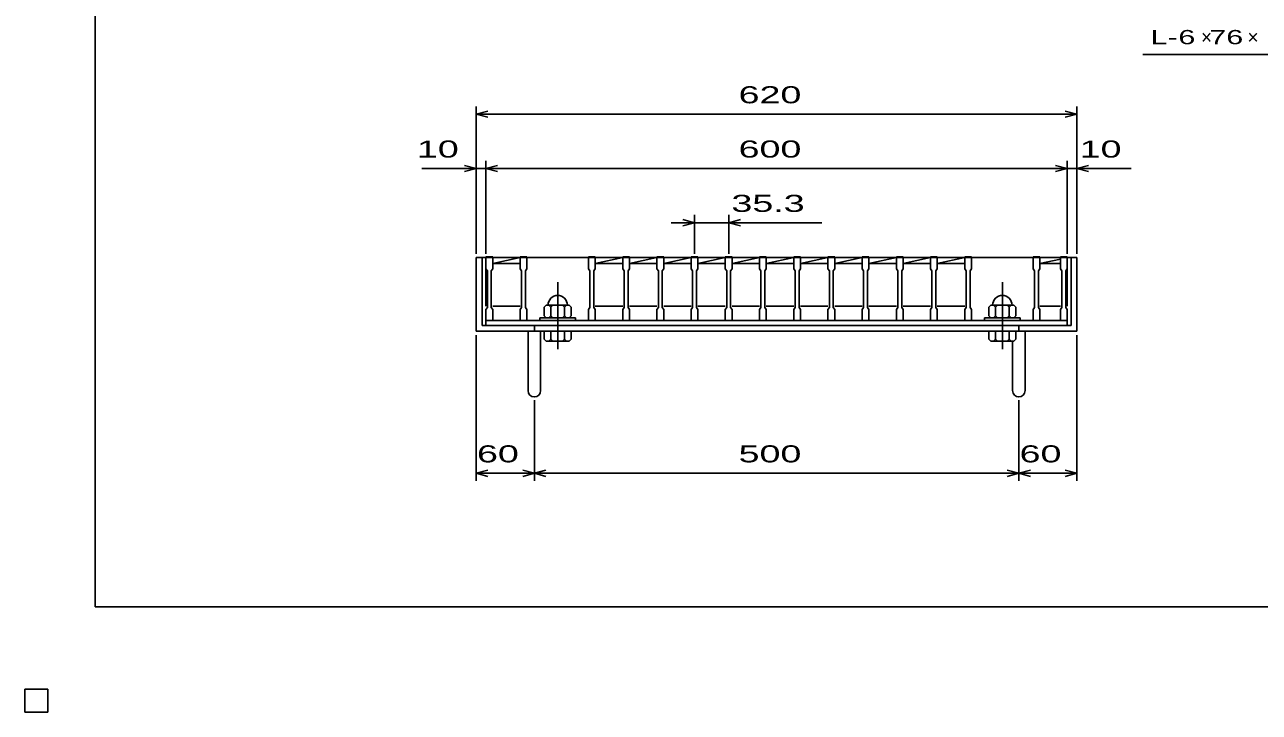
# Model space of a CAD drawing. Units: millimetres, scale not verified. Extents: x -1456 to 1385, y -1026 to 843.
# Drawn here: x -1456 to -182, y -1026 to -317 of the extents above; entities that cross this region are included whole.
import ezdxf
from ezdxf.enums import TextEntityAlignment as Align

# ---------------------------------------------------------------- set-up
doc = ezdxf.new("R2010")
doc.units = ezdxf.units.MM
doc.header["$LTSCALE"] = 8
doc.linetypes.add('CHAIN', pattern=[18.5, 12, -1.5, 3.5, -1.5])
for name, color, linetype, lineweight in [('0_2', 150, 'Continuous', 25), ('16', 3, 'Continuous', 25), ('19', 6, 'Continuous', 25), ('22', 4, 'Continuous', 25)]:
    doc.layers.add(name, color=color, linetype=linetype, lineweight=lineweight)
doc.styles.add('ベクトル', font='')
doc.styles.get('ベクトル').set_extended_font_data('ベクトル')

msp = doc.modelspace()

# ---------------------------------------------------------------- linework, layer by layer
at = {"layer": '0_2'}
for p, q in [((-1383.2, -917.2), (-1383.2, 842.8)), ((1384.8, -917.2), (-1383.2, -917.2))]:
    msp.add_line(p, q, dxfattribs=at)
at = {"layer": '16'}
for p, q in [((-980, -557), (-980, -556.3)), ((-980, -556.3), (-973, -556.3)), ((-980, -557), (-980, -568.5)), ((-973, -557), (-980, -557)), ((-980, -557), (-980, -607)), ((-973, -556.3), (-973, -557)), ((-973, -568.5), (-973, -557)), ((-973, -557), (-944.7, -557)), ((-973, -563), (-944.7, -557)), ((-944.7, -557), (-944.7, -556.3)), ((-944.7, -556.3), (-937.7, -556.3)), ((-944.7, -557), (-944.7, -568.5)), ((-937.7, -557), (-944.7, -557)), ((-937.7, -556.3), (-937.7, -557)), ((-937.7, -568.5), (-937.7, -557)), ((-937.7, -557), (-874.1, -557)), ((-874.1, -557), (-874.1, -556.3)), ((-874.1, -556.3), (-867.1, -556.3)), ((-874.1, -557), (-874.1, -568.5)), ((-867.1, -557), (-874.1, -557)), ((-867.1, -556.3), (-867.1, -557)), ((-867.1, -568.5), (-867.1, -557)), ((-867.1, -557), (-838.8, -557)), ((-867.1, -563), (-838.8, -557)), ((-838.8, -557), (-838.8, -556.3)), ((-838.8, -556.3), (-831.8, -556.3)), ((-838.8, -557), (-838.8, -568.5)), ((-831.8, -557), (-838.8, -557)), ((-831.8, -556.3), (-831.8, -557)), ((-831.8, -568.5), (-831.8, -557)), ((-831.8, -557), (-803.5, -557)), ((-831.8, -563), (-803.5, -557)), ((-803.5, -557), (-803.5, -556.3)), ((-803.5, -556.3), (-796.5, -556.3)), ((-803.5, -557), (-803.5, -568.5)), ((-796.5, -557), (-803.5, -557)), ((-796.5, -556.3), (-796.5, -557)), ((-796.5, -568.5), (-796.5, -557)), ((-796.5, -557), (-768.2, -557)), ((-796.5, -563), (-768.2, -557)), ((-768.2, -557), (-768.2, -556.3)), ((-768.2, -556.3), (-761.2, -556.3)), ((-768.2, -557), (-768.2, -568.5)), ((-761.2, -557), (-768.2, -557)), ((-761.2, -556.3), (-761.2, -557)), ((-761.2, -568.5), (-761.2, -557)), ((-761.2, -557), (-732.9, -557)), ((-761.2, -563), (-732.9, -557)), ((-732.9, -557), (-732.9, -556.3)), ((-732.9, -556.3), (-725.9, -556.3)), ((-732.9, -557), (-732.9, -568.5)), ((-725.9, -557), (-732.9, -557)), ((-725.9, -556.3), (-725.9, -557)), ((-725.9, -568.5), (-725.9, -557)), ((-725.9, -557), (-697.6, -557)), ((-725.9, -563), (-697.6, -557)), ((-697.6, -557), (-697.6, -556.3)), ((-697.6, -556.3), (-690.6, -556.3)), ((-697.6, -557), (-697.6, -568.5)), ((-690.6, -557), (-697.6, -557)), ((-690.6, -556.3), (-690.6, -557)), ((-690.6, -568.5), (-690.6, -557)), ((-690.6, -557), (-662.3, -557)), ((-690.6, -563), (-662.3, -557)), ((-662.3, -557), (-662.3, -556.3)), ((-662.3, -556.3), (-655.3, -556.3)), ((-662.3, -557), (-662.3, -568.5)), ((-655.3, -557), (-662.3, -557)), ((-655.3, -556.3), (-655.3, -557)), ((-655.3, -568.5), (-655.3, -557)), ((-655.3, -557), (-627, -557)), ((-655.3, -563), (-627, -557)), ((-627, -557), (-627, -556.3)), ((-627, -556.3), (-620, -556.3)), ((-627, -557), (-627, -568.5)), ((-620, -557), (-627, -557)), ((-620, -556.3), (-620, -557)), ((-620, -568.5), (-620, -557)), ((-620, -557), (-591.7, -557)), ((-620, -563), (-591.7, -557)), ((-591.7, -557), (-591.7, -556.3)), ((-591.7, -556.3), (-584.7, -556.3)), ((-591.7, -557), (-591.7, -568.5)), ((-584.7, -557), (-591.7, -557)), ((-584.7, -556.3), (-584.7, -557)), ((-584.7, -568.5), (-584.7, -557)), ((-584.7, -557), (-556.4, -557)), ((-584.7, -563), (-556.4, -557)), ((-556.4, -557), (-556.4, -556.3)), ((-556.4, -556.3), (-549.4, -556.3)), ((-556.4, -557), (-556.4, -568.5)), ((-549.4, -557), (-556.4, -557)), ((-549.4, -556.3), (-549.4, -557)), ((-549.4, -568.5), (-549.4, -557)), ((-549.4, -557), (-521.1, -557)), ((-549.4, -563), (-521.1, -557)), ((-521.1, -557), (-521.1, -556.3)), ((-521.1, -556.3), (-514.1, -556.3)), ((-521.1, -557), (-521.1, -568.5)), ((-514.1, -557), (-521.1, -557)), ((-514.1, -556.3), (-514.1, -557)), ((-514.1, -568.5), (-514.1, -557)), ((-514.1, -557), (-485.8, -557)), ((-514.1, -563), (-485.8, -557)), ((-485.8, -557), (-485.8, -556.3)), ((-485.8, -556.3), (-478.8, -556.3)), ((-485.8, -557), (-485.8, -568.5)), ((-478.8, -557), (-485.8, -557)), ((-478.8, -556.3), (-478.8, -557)), ((-478.8, -568.5), (-478.8, -557)), ((-478.8, -557), (-415.2, -557)), ((-415.2, -557), (-415.2, -556.3)), ((-415.2, -556.3), (-408.2, -556.3)), ((-415.2, -557), (-415.2, -568.5)), ((-408.2, -557), (-415.2, -557)), ((-408.2, -556.3), (-408.2, -557)), ((-408.2, -568.5), (-408.2, -557)), ((-408.2, -557), (-387, -557)), ((-408.2, -563), (-387, -558.505)), ((-387, -557), (-387, -556.3)), ((-387, -556.3), (-380, -556.3)), ((-387, -557), (-387, -568.5)), ((-380, -557), (-387, -557)), ((-380, -556.3), (-380, -557)), ((-380, -568.5), (-380, -557)), ((-380, -607), (-380, -557)), ((-980, -568.5), (-978.5, -570.5)), ((-978.5, -570.5), (-978.5, -608.5)), ((-974.5, -570.5), (-973, -568.5)), ((-974.5, -608.5), (-974.5, -570.5)), ((-973, -563), (-944.7, -563)), ((-944.7, -568.5), (-943.2, -570.5)), ((-943.2, -570.5), (-943.2, -608.5)), ((-939.2, -570.5), (-937.7, -568.5)), ((-939.2, -608.5), (-939.2, -570.5)), ((-874.1, -568.5), (-872.6, -570.5)), ((-872.6, -570.5), (-872.6, -608.5)), ((-868.6, -570.5), (-867.1, -568.5)), ((-868.6, -608.5), (-868.6, -570.5)), ((-867.1, -563), (-838.8, -563)), ((-838.8, -568.5), (-837.3, -570.5)), ((-837.3, -570.5), (-837.3, -608.5)), ((-833.3, -570.5), (-831.8, -568.5)), ((-833.3, -608.5), (-833.3, -570.5)), ((-831.8, -563), (-803.5, -563)), ((-803.5, -568.5), (-802, -570.5)), ((-802, -570.5), (-802, -608.5)), ((-798, -570.5), (-796.5, -568.5)), ((-798, -608.5), (-798, -570.5)), ((-796.5, -563), (-768.2, -563)), ((-768.2, -568.5), (-766.7, -570.5)), ((-766.7, -570.5), (-766.7, -608.5)), ((-762.7, -570.5), (-761.2, -568.5)), ((-762.7, -608.5), (-762.7, -570.5)), ((-761.2, -563), (-732.9, -563)), ((-732.9, -568.5), (-731.4, -570.5)), ((-731.4, -570.5), (-731.4, -608.5)), ((-727.4, -570.5), (-725.9, -568.5)), ((-727.4, -608.5), (-727.4, -570.5)), ((-725.9, -563), (-697.6, -563)), ((-697.6, -568.5), (-696.1, -570.5)), ((-696.1, -570.5), (-696.1, -608.5)), ((-692.1, -570.5), (-690.6, -568.5)), ((-692.1, -608.5), (-692.1, -570.5)), ((-690.6, -563), (-662.3, -563)), ((-662.3, -568.5), (-660.8, -570.5)), ((-660.8, -570.5), (-660.8, -608.5)), ((-656.8, -570.5), (-655.3, -568.5)), ((-656.8, -608.5), (-656.8, -570.5)), ((-655.3, -563), (-627, -563)), ((-627, -568.5), (-625.5, -570.5)), ((-625.5, -570.5), (-625.5, -608.5)), ((-621.5, -570.5), (-620, -568.5)), ((-621.5, -608.5), (-621.5, -570.5)), ((-620, -563), (-591.7, -563)), ((-591.7, -568.5), (-590.2, -570.5)), ((-590.2, -570.5), (-590.2, -608.5)), ((-586.2, -570.5), (-584.7, -568.5)), ((-586.2, -608.5), (-586.2, -570.5)), ((-584.7, -563), (-556.4, -563)), ((-556.4, -568.5), (-554.9, -570.5)), ((-554.9, -570.5), (-554.9, -608.5)), ((-550.9, -570.5), (-549.4, -568.5)), ((-550.9, -608.5), (-550.9, -570.5)), ((-549.4, -563), (-521.1, -563)), ((-521.1, -568.5), (-519.6, -570.5)), ((-519.6, -570.5), (-519.6, -608.5)), ((-515.6, -570.5), (-514.1, -568.5)), ((-515.6, -608.5), (-515.6, -570.5)), ((-514.1, -563), (-485.8, -563)), ((-485.8, -568.5), (-484.3, -570.5)), ((-484.3, -570.5), (-484.3, -608.5)), ((-480.3, -570.5), (-478.8, -568.5)), ((-480.3, -608.5), (-480.3, -570.5)), ((-415.2, -568.5), (-413.7, -570.5)), ((-413.7, -570.5), (-413.7, -608.5)), ((-409.7, -570.5), (-408.2, -568.5)), ((-409.7, -608.5), (-409.7, -570.5)), ((-408.2, -563), (-387, -563)), ((-387, -568.5), (-385.5, -570.5)), ((-385.5, -570.5), (-385.5, -608.5)), ((-381.5, -570.5), (-380, -568.5)), ((-381.5, -608.5), (-381.5, -570.5)), ((-978.5, -608.5), (-980, -610.5)), ((-980, -610.5), (-980, -622)), ((-973, -610.5), (-974.5, -608.5)), ((-973, -607), (-944.7, -607)), ((-973, -622), (-973, -610.5)), ((-943.2, -608.5), (-944.7, -610.5)), ((-944.7, -610.5), (-944.7, -622)), ((-937.7, -610.5), (-939.2, -608.5)), ((-937.7, -622), (-937.7, -610.5)), ((-917.9, -606), (-919.9, -608)), ((-919.9, -617), (-919.9, -608)), ((-917.9, -606), (-893.9, -606)), ((-914.9, -606), (-912.9, -608)), ((-912.9, -608), (-910.9, -606)), ((-912.9, -617), (-912.9, -608)), ((-900.9, -606), (-898.9, -608)), ((-898.9, -608), (-896.9, -606)), ((-898.9, -617), (-898.9, -608)), ((-893.9, -606), (-891.9, -608)), ((-891.9, -617), (-891.9, -608)), ((-872.6, -608.5), (-874.1, -610.5)), ((-874.1, -610.5), (-874.1, -622)), ((-867.1, -610.5), (-868.6, -608.5)), ((-867.1, -607), (-838.8, -607)), ((-867.1, -622), (-867.1, -610.5)), ((-837.3, -608.5), (-838.8, -610.5)), ((-838.8, -610.5), (-838.8, -622)), ((-831.8, -610.5), (-833.3, -608.5)), ((-831.8, -607), (-803.5, -607)), ((-831.8, -622), (-831.8, -610.5)), ((-802, -608.5), (-803.5, -610.5)), ((-803.5, -610.5), (-803.5, -622)), ((-796.5, -610.5), (-798, -608.5)), ((-796.5, -607), (-768.2, -607)), ((-796.5, -622), (-796.5, -610.5)), ((-766.7, -608.5), (-768.2, -610.5)), ((-768.2, -610.5), (-768.2, -622)), ((-761.2, -610.5), (-762.7, -608.5)), ((-761.2, -607), (-732.9, -607)), ((-761.2, -622), (-761.2, -610.5)), ((-731.4, -608.5), (-732.9, -610.5)), ((-732.9, -610.5), (-732.9, -622)), ((-725.9, -610.5), (-727.4, -608.5)), ((-725.9, -607), (-697.6, -607)), ((-725.9, -622), (-725.9, -610.5)), ((-696.1, -608.5), (-697.6, -610.5)), ((-697.6, -610.5), (-697.6, -622)), ((-690.6, -610.5), (-692.1, -608.5)), ((-690.6, -607), (-662.3, -607)), ((-690.6, -622), (-690.6, -610.5)), ((-660.8, -608.5), (-662.3, -610.5)), ((-662.3, -610.5), (-662.3, -622)), ((-655.3, -610.5), (-656.8, -608.5)), ((-655.3, -607), (-627, -607)), ((-655.3, -622), (-655.3, -610.5)), ((-625.5, -608.5), (-627, -610.5)), ((-627, -610.5), (-627, -622)), ((-620, -610.5), (-621.5, -608.5)), ((-620, -607), (-591.7, -607)), ((-620, -622), (-620, -610.5)), ((-590.2, -608.5), (-591.7, -610.5)), ((-591.7, -610.5), (-591.7, -622)), ((-584.7, -610.5), (-586.2, -608.5)), ((-584.7, -607), (-556.4, -607)), ((-584.7, -622), (-584.7, -610.5)), ((-554.9, -608.5), (-556.4, -610.5)), ((-556.4, -610.5), (-556.4, -622)), ((-549.4, -610.5), (-550.9, -608.5)), ((-549.4, -607), (-521.1, -607)), ((-549.4, -622), (-549.4, -610.5)), ((-519.6, -608.5), (-521.1, -610.5)), ((-521.1, -610.5), (-521.1, -622)), ((-514.1, -610.5), (-515.6, -608.5)), ((-514.1, -607), (-485.8, -607)), ((-514.1, -622), (-514.1, -610.5)), ((-484.3, -608.5), (-485.8, -610.5)), ((-485.8, -610.5), (-485.8, -622)), ((-478.8, -610.5), (-480.3, -608.5)), ((-478.8, -622), (-478.8, -610.5)), ((-459, -606), (-461, -608)), ((-461, -617), (-461, -608)), ((-459, -606), (-435, -606)), ((-456, -606), (-454, -608)), ((-454, -608), (-452, -606)), ((-454, -617), (-454, -608)), ((-442, -606), (-440, -608)), ((-440, -608), (-438, -606)), ((-440, -617), (-440, -608)), ((-435, -606), (-433, -608)), ((-433, -617), (-433, -608)), ((-413.7, -608.5), (-415.2, -610.5)), ((-415.2, -610.5), (-415.2, -622)), ((-408.2, -610.5), (-409.7, -608.5)), ((-408.2, -607), (-387, -607)), ((-408.2, -622), (-408.2, -610.5)), ((-385.5, -608.5), (-387, -610.5)), ((-387, -610.5), (-387, -622)), ((-380, -610.5), (-381.5, -608.5)), ((-380, -622), (-380, -610.5)), ((-980, -622), (-973, -622)), ((-980, -622), (-380, -622)), ((-980, -627), (-980, -622)), ((-944.7, -622), (-937.7, -622)), ((-937.7, -622), (-874.1, -622)), ((-924.4, -622), (-924.4, -619)), ((-924.4, -619), (-887.4, -619)), ((-924.4, -622), (-887.4, -622)), ((-919.9, -617), (-917.9, -619)), ((-914.9, -619), (-912.9, -617)), ((-910.9, -619), (-912.9, -617)), ((-900.9, -619), (-898.9, -617)), ((-896.9, -619), (-898.9, -617)), ((-893.9, -619), (-891.9, -617)), ((-887.4, -622), (-887.4, -619)), ((-874.1, -622), (-867.1, -622)), ((-838.8, -622), (-831.8, -622)), ((-803.5, -622), (-796.5, -622)), ((-768.2, -622), (-761.2, -622)), ((-732.9, -622), (-725.9, -622)), ((-697.6, -622), (-690.6, -622)), ((-662.3, -622), (-655.3, -622)), ((-627, -622), (-620, -622)), ((-591.7, -622), (-584.7, -622)), ((-556.4, -622), (-549.4, -622)), ((-521.1, -622), (-514.1, -622)), ((-485.8, -622), (-478.8, -622)), ((-478.8, -622), (-415.2, -622)), ((-465.5, -622), (-465.5, -619)), ((-465.5, -619), (-428.5, -619)), ((-465.5, -622), (-428.5, -622)), ((-461, -617), (-459, -619)), ((-456, -619), (-454, -617)), ((-452, -619), (-454, -617)), ((-442, -619), (-440, -617)), ((-438, -619), (-440, -617)), ((-435, -619), (-433, -617)), ((-428.5, -622), (-428.5, -619)), ((-415.2, -622), (-408.2, -622)), ((-387, -622), (-380, -622)), ((-380, -627), (-380, -622)), ((-980, -627), (-380, -627)), ((-1432, -1002), (-1456, -1002)), ((-1456, -1002), (-1456, -1026)), ((-1432, -1002), (-1456, -1002)), ((-1456, -1002), (-1456, -1026)), ((-1432, -1002), (-1456, -1002)), ((-1456, -1002), (-1456, -1026)), ((-1432, -1002), (-1456, -1002)), ((-1456, -1002), (-1456, -1026)), ((-1432, -1002), (-1456, -1002)), ((-1456, -1002), (-1456, -1026)), ((-1432, -1026), (-1432, -1002)), ((-1432, -1026), (-1432, -1002)), ((-1432, -1026), (-1432, -1002)), ((-1432, -1026), (-1432, -1002)), ((-1432, -1026), (-1432, -1002)), ((-1456, -1026), (-1432, -1026)), ((-1456, -1026), (-1432, -1026)), ((-1456, -1026), (-1432, -1026)), ((-1456, -1026), (-1432, -1026)), ((-1456, -1026), (-1432, -1026))]:
    msp.add_line(p, q, dxfattribs=at)
at = {"layer": '16', "linetype": 'CHAIN'}
for p, q in [((-905.9, -651.4), (-905.9, -582.4)), ((-447, -651.4), (-447, -582.4))]:
    msp.add_line(p, q, dxfattribs=at)
at = {"layer": '16'}
for centre in [(-905.9, -606), (-447, -606)]:
    msp.add_arc(centre, 10, 0, 180, dxfattribs=at)
at = {"layer": '19'}
for p, q in [((-980, -557), (-990, -557)), ((-990, -557), (-990, -633)), ((-984, -627), (-984, -557)), ((-370, -557), (-380, -557)), ((-376, -557), (-376, -627)), ((-370, -633), (-370, -557)), ((-990, -633), (-370, -633)), ((-376, -627), (-984, -627)), ((-936.5, -694.11), (-936.5, -633)), ((-930, -633), (-930, -627)), ((-923.5, -694.11), (-923.5, -633)), ((-919.9, -633), (-919.9, -641)), ((-891.9, -633), (-919.9, -633)), ((-912.9, -633), (-912.9, -641)), ((-898.9, -633), (-898.9, -641)), ((-891.9, -641), (-891.9, -633)), ((-461, -641), (-461, -633)), ((-461, -633), (-433, -633)), ((-454, -641), (-454, -633)), ((-440, -641), (-440, -633)), ((-433, -641), (-433, -633)), ((-430, -627), (-430, -633)), ((-423.5, -694.11), (-423.5, -633)), ((-919.9, -641), (-917.9, -643)), ((-917.9, -643), (-893.9, -643)), ((-912.9, -641), (-914.9, -643)), ((-910.9, -643), (-912.9, -641)), ((-898.9, -641), (-900.9, -643)), ((-896.9, -643), (-898.9, -641)), ((-893.9, -643), (-891.9, -641)), ((-459, -643), (-461, -641)), ((-459, -643), (-435, -643)), ((-456, -643), (-454, -641)), ((-452, -643), (-454, -641)), ((-442, -643), (-440, -641)), ((-438, -643), (-440, -641)), ((-436.5, -694.11), (-436.5, -643)), ((-435, -643), (-433, -641))]:
    msp.add_line(p, q, dxfattribs=at)
for centre in [(-930, -694.11), (-430, -694.11)]:
    msp.add_arc(centre, 6.5, 180, 0, dxfattribs=at)
at = {"layer": '22'}
for p, q in [((-302, -347.5), (-142, -347.5)), ((-990, -553), (-990, -401)), ((-990, -409), (-978, -405.8)), ((-370, -409), (-382, -405.8)), ((-370, -553), (-370, -401)), ((-978, -412.2), (-990, -409)), ((-990, -409), (-370, -409)), ((-382, -412.2), (-370, -409)), ((-990, -553), (-990, -457)), ((-980, -553), (-980, -457)), ((-380, -553), (-380, -457)), ((-370, -553), (-370, -457)), ((-1046, -465), (-990, -465)), ((-990, -465), (-1002, -461.8)), ((-1002, -468.2), (-990, -465)), ((-990, -465), (-980, -465)), ((-980, -465), (-968, -461.8)), ((-968, -468.2), (-980, -465)), ((-980, -465), (-380, -465)), ((-380, -465), (-392, -461.8)), ((-392, -468.2), (-380, -465)), ((-380, -465), (-370, -465)), ((-370, -465), (-358, -461.8)), ((-358, -468.2), (-370, -465)), ((-370, -465), (-314, -465)), ((-764.7, -521), (-788.7, -521)), ((-764.7, -521), (-776.7, -517.8)), ((-776.7, -524.2), (-764.7, -521)), ((-764.7, -553), (-764.7, -513)), ((-764.7, -521), (-729.4, -521)), ((-729.4, -513), (-729.4, -553)), ((-729.4, -521), (-717.4, -517.8)), ((-717.4, -524.2), (-729.4, -521)), ((-729.4, -521), (-633.4, -521)), ((-990, -787.4), (-990, -637)), ((-370, -787.4), (-370, -637)), ((-930, -787.4), (-930, -704.2)), ((-430, -787.4), (-430, -704.2)), ((-990, -779.4), (-978, -776.2)), ((-930, -779.4), (-942, -776.2)), ((-930, -779.4), (-918, -776.2)), ((-430, -779.4), (-442, -776.2)), ((-430, -779.4), (-418, -776.2)), ((-370, -779.4), (-382, -776.2)), ((-978, -782.6), (-990, -779.4)), ((-990, -779.4), (-930, -779.4)), ((-942, -782.6), (-930, -779.4)), ((-918, -782.6), (-930, -779.4)), ((-930, -779.4), (-430, -779.4)), ((-442, -782.6), (-430, -779.4)), ((-418, -782.6), (-430, -779.4)), ((-430, -779.4), (-370, -779.4)), ((-382, -782.6), (-370, -779.4))]:
    msp.add_line(p, q, dxfattribs=at)
at = {"layer": '22', "color": 2}
for p, q in [((-1432, -1002), (-1456, -1002)), ((-1456, -1002), (-1456, -1026)), ((-1432, -1002), (-1456, -1002)), ((-1456, -1002), (-1456, -1026)), ((-1432, -1002), (-1456, -1002)), ((-1456, -1002), (-1456, -1026)), ((-1432, -1026), (-1432, -1002)), ((-1432, -1026), (-1432, -1002)), ((-1432, -1026), (-1432, -1002)), ((-1456, -1026), (-1432, -1026)), ((-1456, -1026), (-1432, -1026)), ((-1456, -1026), (-1432, -1026))]:
    msp.add_line(p, q, dxfattribs=at)

# ---------------------------------------------------------------- texts
at = {"layer": '22', "color": 2, "style": 'ベクトル'}
for s, height, width, p in [('L-', 14.66, 1.6, (-294, -329.5)), (' 6 ', 14.66, 1.6, (-274, -329.5)), (' 76 ', 14.66, 1.6, (-242, -329.5)), (' 620 ', 17.6, 1.65, (-730, -389)), (' 10 ', 17.6, 1.65, (-1062, -445)), (' 600 ', 17.6, 1.65, (-730, -445)), (' 10 ', 17.6, 1.65, (-378, -445)), (' 35.3 ', 17.6, 1.65, (-737.4, -501)), (' 60 ', 17.6, 1.65, (-1000, -759.4)), (' 500 ', 17.6, 1.65, (-730, -759.4)), (' 60 ', 17.6, 1.65, (-440, -759.4))]:
    msp.add_text(s, height=height, dxfattribs=dict(at, width=width)).set_placement(p, align=Align.MIDDLE_LEFT)
for p in [(-242, -329.5), (-194, -329.5)]:
    msp.add_text('×', height=14.66, dxfattribs=at).set_placement(p, align=Align.MIDDLE_LEFT)

doc.saveas('drawing.dxf')
